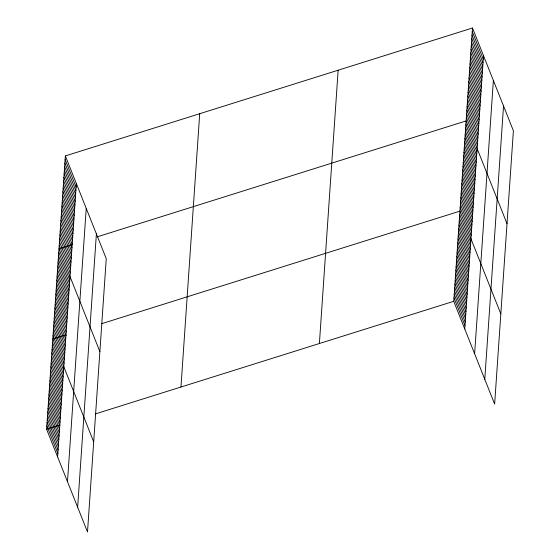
<?xml version="1.0" encoding="UTF-8"?>
<svg xmlns="http://www.w3.org/2000/svg" width="560" height="560" viewBox="0 0 560 560"><rect width="100%" height="100%" fill="white"/><g stroke="black" fill="none" stroke-linecap="round" stroke-linejoin="round"><path stroke-width="0.84" d="M65.359 155.925L106.253 258.692L87.507 532L46.606 429.233L65.359 155.925L472.493 28L513.394 130.767L494.641 404.075L453.747 301.308L472.493 28M57.624 456.911L76.37 183.603M67.48 481.691L86.233 208.383M77.644 507.22L96.39 233.912M180.964 387.023L199.717 113.708M319.389 343.525L338.142 70.217M464.758 328.986L483.511 55.678M474.621 353.766L493.374 80.458M484.778 379.295L503.531 105.987M72.254 244.678L58.982 248.85L99.876 351.617M97.132 236.866L466.123 120.925L507.017 223.692M66.066 334.873L52.794 339.045L93.688 441.805M101.731 323.666L459.935 211.12L500.829 313.88M46.606 429.233L59.878 425.068M95.543 413.861L453.747 301.308M472.248 31.577L483.266 59.248M472.003 35.147L483.021 62.825M471.758 38.724L482.776 66.395M471.513 42.294L482.531 69.972M471.268 45.871L482.286 73.549M471.023 49.441L482.041 77.119M470.778 53.018L481.796 80.696M470.533 56.595L481.551 84.266M470.288 60.165L481.306 87.843M470.043 63.742L481.061 91.42M469.798 67.312L480.816 94.99M469.553 70.889L480.571 98.567M469.308 74.466L480.319 102.137M469.063 78.036L480.074 105.714M468.818 81.613L479.829 109.284M468.573 85.183L479.584 112.861M468.328 88.76L479.339 116.438M468.083 92.33L479.094 120.008M467.838 95.907L478.849 123.585M467.593 99.484L478.604 127.155M467.348 103.054L478.359 130.732M467.103 106.631L478.114 134.302M466.858 110.201L477.869 137.879M466.613 113.778L477.624 141.456M466.368 117.348L477.379 145.026M465.885 124.397L476.896 152.068M465.647 127.862L476.658 155.54M465.409 131.334L476.42 159.005M465.171 134.799L476.182 162.477M464.933 138.271L475.944 165.949M464.695 141.736L475.706 169.414M464.457 145.208L475.468 172.886M464.219 148.68L475.23 176.351M463.981 152.145L474.992 179.823M463.743 155.617L474.754 183.288M463.505 159.082L474.516 186.76M463.267 162.554L474.278 190.232M463.029 166.019L474.04 193.697M462.791 169.491L473.802 197.169M462.553 172.956L473.564 200.634M462.315 176.428L473.326 204.106M462.077 179.9L473.088 207.571M461.839 183.365L472.85 211.043M461.601 186.837L472.612 214.508M461.363 190.302L472.374 217.98M461.125 193.774L472.136 221.452M460.887 197.239L471.898 224.917M460.649 200.711L471.66 228.389M460.411 204.183L471.422 231.854M460.173 207.648L471.184 235.326M459.697 214.585L470.708 242.263M459.459 218.057L470.47 245.735M459.221 221.522L470.232 249.2M458.983 224.994L469.994 252.672M458.745 228.459L469.756 256.137M458.507 231.931L469.518 259.609M458.269 235.403L469.28 263.074M458.031 238.868L469.042 266.546M457.793 242.34L468.804 270.011M457.555 245.805L468.566 273.483M457.317 249.277L468.328 276.955M457.079 252.742L468.09 280.42M456.841 256.214L467.852 283.892M456.603 259.686L467.614 287.357M456.365 263.151L467.376 290.829M456.127 266.623L467.138 294.294M455.889 270.088L466.9 297.766M455.651 273.56L466.662 301.238M455.413 277.025L466.424 304.703M455.175 280.497L466.186 308.175M454.937 283.962L465.948 311.64M454.699 287.434L465.71 315.112M454.461 290.906L465.472 318.577M454.223 294.371L465.234 322.049M453.985 297.843L464.996 325.514M65.114 159.502L76.125 187.173M64.869 163.072L75.88 190.75M64.624 166.649L75.635 194.32M64.379 170.219L75.39 197.897M64.134 173.796L75.145 201.474M63.889 177.366L74.9 205.044M63.644 180.943L74.655 208.621M63.399 184.52L74.41 212.191M63.154 188.09L74.165 215.768M62.909 191.667L73.92 219.338M62.664 195.237L73.675 222.915M62.419 198.814L73.43 226.492M62.174 202.391L73.185 230.062M61.922 205.961L72.94 233.639M61.677 209.538L72.695 237.209M61.432 213.108L72.45 240.786M61.187 216.685L72.205 244.363M60.942 220.255L71.96 247.933M60.697 223.832L71.715 251.51M60.452 227.409L71.47 255.08M60.207 230.979L71.225 258.657M59.962 234.556L70.98 262.227M59.717 238.126L70.735 265.804M59.472 241.703L70.49 269.381M59.227 245.273L70.245 272.951M58.744 252.322L69.762 279.993M58.506 255.787L69.524 283.465M58.268 259.259L69.286 286.93M58.03 262.724L69.048 290.402M57.792 266.196L68.81 293.874M57.554 269.661L68.572 297.339M57.316 273.133L68.334 300.811M57.078 276.605L68.096 304.276M56.84 280.07L67.858 307.748M56.602 283.542L67.62 311.213M56.364 287.007L67.382 314.685M56.126 290.479L67.144 318.157M55.888 293.944L66.906 321.622M55.65 297.416L66.668 325.094M55.412 300.881L66.43 328.559M55.174 304.353L66.192 332.031M54.936 307.825L65.954 335.496M54.698 311.29L65.716 338.968M54.46 314.762L65.478 342.433M54.222 318.227L65.24 345.905M53.984 321.699L65.002 349.377M53.746 325.164L64.764 352.842M53.508 328.636L64.526 356.314M53.27 332.108L64.288 359.779M53.032 335.573L64.05 363.251M52.556 342.51L63.574 370.188M52.318 345.982L63.336 373.653M52.08 349.447L63.098 377.125M51.842 352.919L62.86 380.597M51.604 356.384L62.622 384.062M51.366 359.856L62.384 387.534M51.128 363.328L62.146 390.999M50.89 366.793L61.908 394.471M50.652 370.265L61.67 397.936M50.414 373.73L61.432 401.408M50.176 377.202L61.194 404.88M49.938 380.667L60.956 408.345M49.7 384.139L60.718 411.817M49.462 387.611L60.48 415.282M49.224 391.076L60.242 418.754M48.986 394.548L60.004 422.219M48.748 398.013L59.766 425.691M48.51 401.485L59.528 429.156M48.272 404.95L59.29 432.628M48.034 408.422L59.052 436.1M47.796 411.887L58.814 439.565M47.558 415.359L58.576 443.037M47.32 418.831L58.338 446.502M47.082 422.296L58.1 449.974M46.844 425.768L57.862 453.439"/></g></svg>
